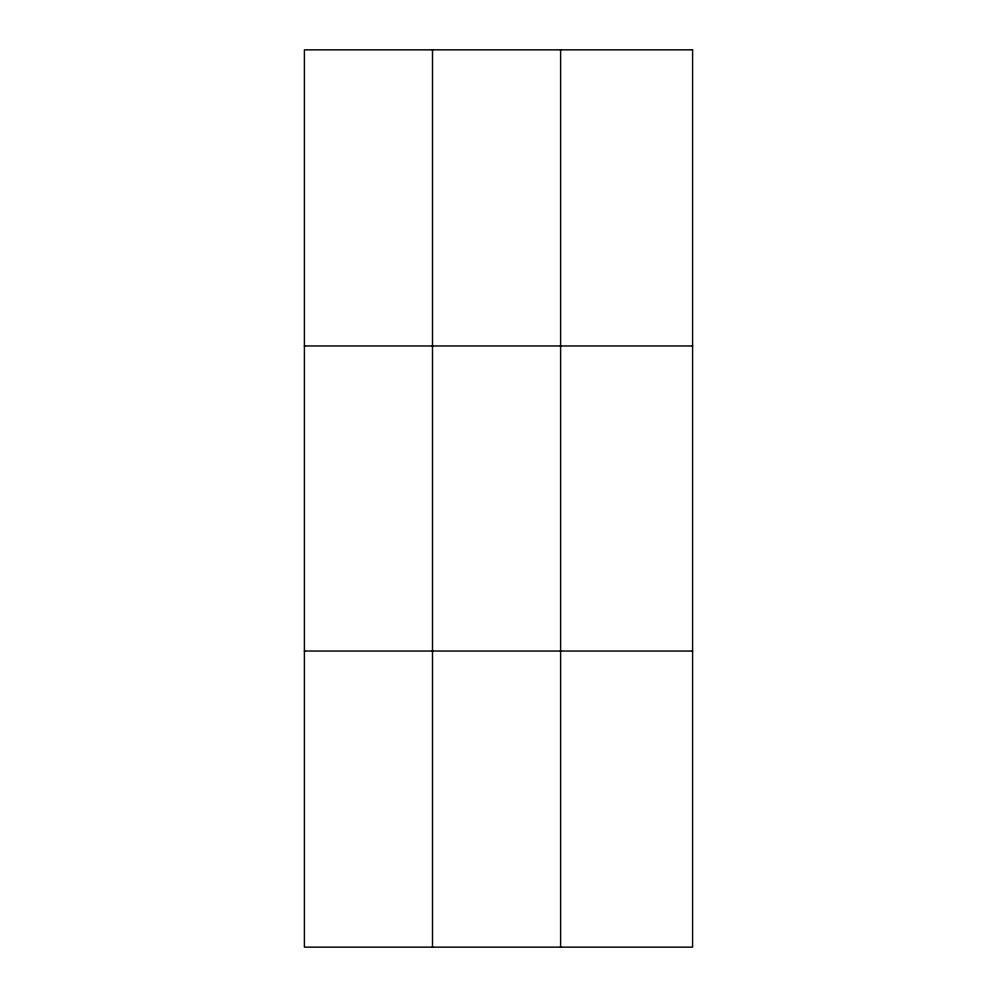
<?xml version="1.0" encoding="UTF-8"?>
<svg xmlns="http://www.w3.org/2000/svg" width="997" height="997" viewBox="0 0 997 997"><rect width="100%" height="100%" fill="white"/><g stroke="black" fill="none" stroke-linecap="round" stroke-linejoin="round"><path stroke-width="1.5" d="M432.511 49.85L432.511 947.15M560.613 49.85L560.613 947.15M304.409 345.959L692.591 345.959M304.409 651.041L692.591 651.041M692.591 49.85L692.591 947.15L304.409 947.15L304.409 49.85L692.591 49.85"/></g></svg>
